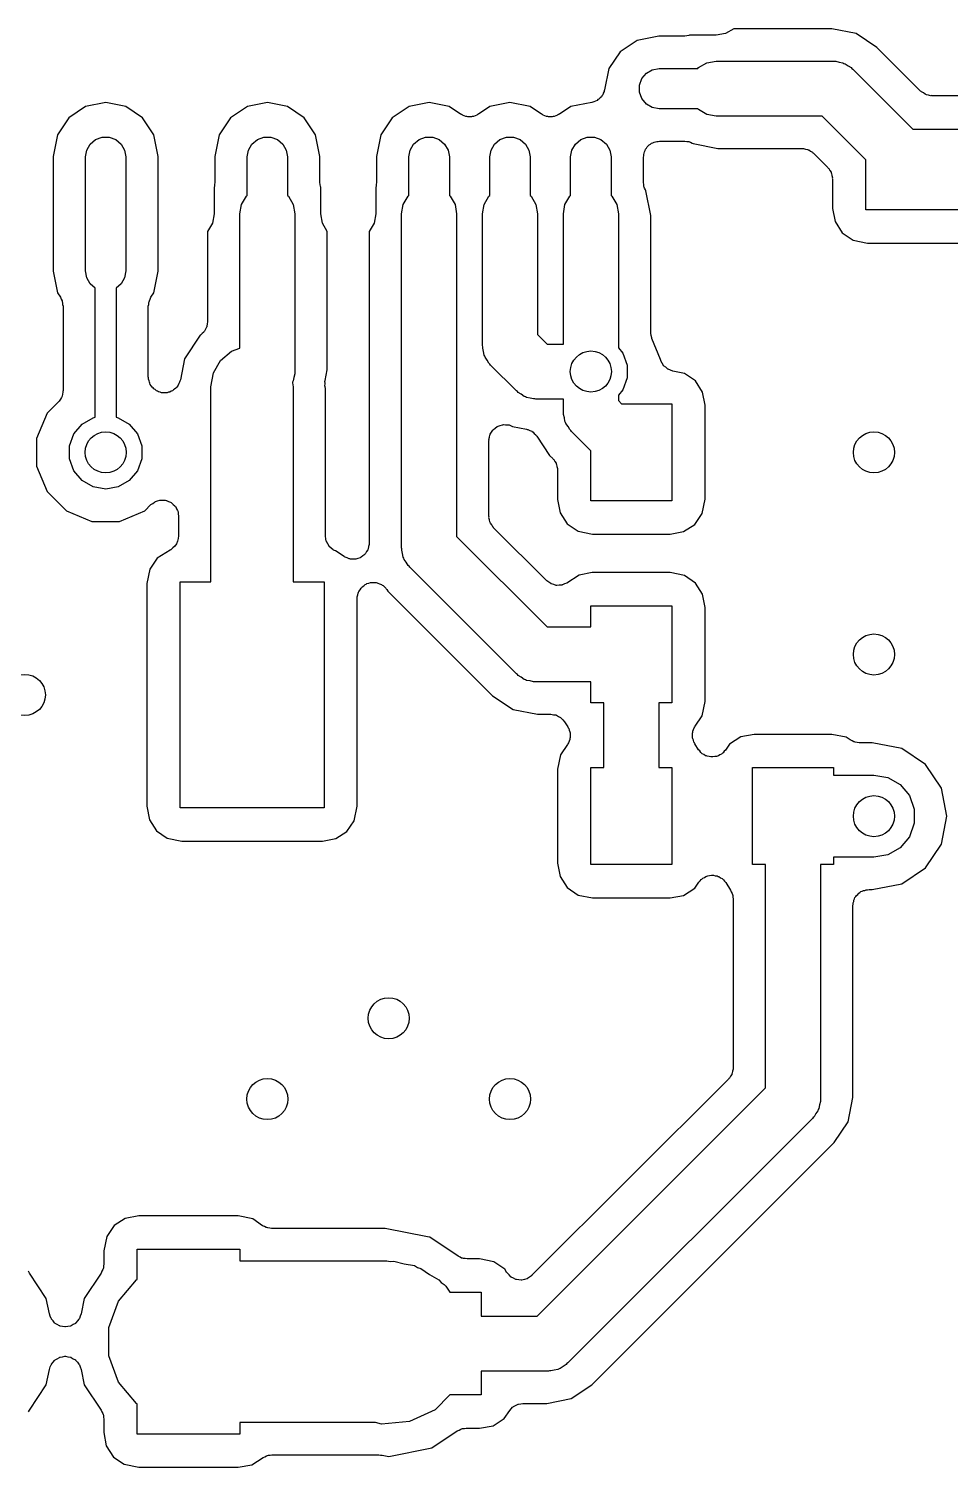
# Model space of a CAD drawing. Extents: x 85 to 210, y -138 to -65.
# Drawn here: x 153.02 to 158.72, y -110.03 to -101.13 of the extents above; entities that cross this region are included whole.
import ezdxf

# ---------------------------------------------------------------- set-up
doc = ezdxf.new("R2010")
doc.units = 0
doc.header["$MEASUREMENT"] = 0
doc.layers.add('BLACK', color=7, linetype='CONTINUOUS')

msp = doc.modelspace()

# ---------------------------------------------------------------- linework, layer by layer
at = {"layer": 'Black'}
for p, q in [((157.384, -101.13), (157.333, -101.16)), ((157.99, -101.13), (157.384, -101.13)), ((157.384, -101.13), (157.384, -101.13)), ((158.141, -101.16), (157.99, -101.13)), ((156.786, -101.202), (156.681, -101.272)), ((156.92, -101.175), (156.786, -101.202)), ((157.081, -101.175), (156.92, -101.175)), ((157.093, -101.173), (157.081, -101.175)), ((157.105, -101.172), (157.093, -101.173)), ((157.11, -101.17), (157.105, -101.172)), ((157.275, -101.17), (157.11, -101.17)), ((157.333, -101.16), (157.275, -101.17)), ((158.269, -101.245), (158.141, -101.16)), ((158.538, -101.515), (158.269, -101.245)), ((156.681, -101.272), (156.611, -101.376)), ((157.217, -101.34), (157.275, -101.33)), ((157.275, -101.33), (158, -101.33)), ((158, -101.33), (158.007, -101.331)), ((158.007, -101.331), (158.015, -101.331)), ((158.015, -101.331), (158.036, -101.336)), ((158.036, -101.336), (158.058, -101.34)), ((156.611, -101.376), (156.585, -101.507)), ((156.815, -101.438), (156.843, -101.404)), ((156.843, -101.404), (156.88, -101.383)), ((156.88, -101.383), (156.923, -101.375)), ((156.923, -101.375), (157.161, -101.375)), ((157.161, -101.375), (157.166, -101.37)), ((157.166, -101.37), (157.217, -101.34)), ((158.058, -101.34), (158.065, -101.344)), ((158.065, -101.344), (158.072, -101.346)), ((158.072, -101.346), (158.09, -101.359)), ((158.09, -101.359), (158.109, -101.37)), ((158.109, -101.37), (158.114, -101.376)), ((158.114, -101.376), (158.12, -101.38)), ((158.12, -101.38), (158.49, -101.75)), ((156.583, -101.513), (156.582, -101.519)), ((156.585, -101.507), (156.583, -101.513)), ((156.8, -101.478), (156.815, -101.438)), ((156.8, -101.522), (156.8, -101.478)), ((153.5, -101.587), (153.376, -101.611)), ((153.624, -101.611), (153.5, -101.587)), ((154.5, -101.587), (154.376, -101.611)), ((154.624, -101.611), (154.5, -101.587)), ((155.5, -101.587), (155.376, -101.611)), ((155.624, -101.611), (155.5, -101.587)), ((156, -101.587), (155.876, -101.611)), ((156.124, -101.611), (156, -101.587)), ((156.507, -101.585), (156.376, -101.611)), ((156.513, -101.583), (156.507, -101.585)), ((156.519, -101.582), (156.513, -101.583)), ((156.529, -101.577), (156.519, -101.582)), ((156.539, -101.573), (156.529, -101.577)), ((156.544, -101.568), (156.539, -101.573)), ((156.55, -101.565), (156.544, -101.568)), ((156.557, -101.557), (156.55, -101.565)), ((156.565, -101.55), (156.557, -101.557)), ((156.568, -101.544), (156.565, -101.55)), ((156.573, -101.539), (156.568, -101.544)), ((156.577, -101.529), (156.573, -101.539)), ((156.582, -101.519), (156.577, -101.529)), ((156.815, -101.562), (156.8, -101.522)), ((156.843, -101.596), (156.815, -101.562)), ((156.88, -101.617), (156.843, -101.596)), ((158.542, -101.517), (158.538, -101.515)), ((158.545, -101.521), (158.542, -101.517)), ((158.556, -101.527), (158.545, -101.521)), ((158.567, -101.535), (158.556, -101.527)), ((158.571, -101.536), (158.567, -101.535)), ((158.575, -101.538), (158.571, -101.536)), ((158.587, -101.54), (158.575, -101.538)), ((158.6, -101.544), (158.587, -101.54)), ((158.604, -101.543), (158.6, -101.544)), ((158.609, -101.544), (158.604, -101.543)), ((158.79, -101.544), (158.609, -101.544)), ((153.272, -101.681), (153.202, -101.786)), ((153.376, -101.611), (153.272, -101.681)), ((153.728, -101.681), (153.624, -101.611)), ((153.798, -101.786), (153.728, -101.681)), ((154.272, -101.681), (154.202, -101.786)), ((154.376, -101.611), (154.272, -101.681)), ((154.728, -101.681), (154.624, -101.611)), ((154.798, -101.786), (154.728, -101.681)), ((155.272, -101.681), (155.202, -101.786)), ((155.376, -101.611), (155.272, -101.681)), ((155.694, -101.659), (155.624, -101.611)), ((155.7, -101.661), (155.694, -101.659)), ((155.706, -101.665), (155.7, -101.661)), ((155.716, -101.668), (155.706, -101.665)), ((155.726, -101.673), (155.716, -101.668)), ((155.733, -101.673), (155.726, -101.673)), ((155.739, -101.675), (155.733, -101.673)), ((155.75, -101.674), (155.739, -101.675)), ((155.761, -101.675), (155.75, -101.674)), ((155.767, -101.673), (155.761, -101.675)), ((155.774, -101.673), (155.767, -101.673)), ((155.784, -101.668), (155.774, -101.673)), ((155.794, -101.665), (155.784, -101.668)), ((155.8, -101.661), (155.794, -101.665)), ((155.806, -101.659), (155.8, -101.661)), ((155.876, -101.611), (155.806, -101.659)), ((156.194, -101.659), (156.124, -101.611)), ((156.2, -101.661), (156.194, -101.659)), ((156.206, -101.665), (156.2, -101.661)), ((156.216, -101.668), (156.206, -101.665)), ((156.226, -101.673), (156.216, -101.668)), ((156.233, -101.673), (156.226, -101.673)), ((156.239, -101.675), (156.233, -101.673)), ((156.25, -101.674), (156.239, -101.675)), ((156.261, -101.675), (156.25, -101.674)), ((156.267, -101.673), (156.261, -101.675)), ((156.274, -101.673), (156.267, -101.673)), ((156.284, -101.668), (156.274, -101.673)), ((156.294, -101.665), (156.284, -101.668)), ((156.3, -101.661), (156.294, -101.665)), ((156.306, -101.659), (156.3, -101.661)), ((156.376, -101.611), (156.306, -101.659)), ((156.923, -101.625), (156.88, -101.617)), ((157.161, -101.625), (156.923, -101.625)), ((157.166, -101.63), (157.161, -101.625)), ((157.217, -101.66), (157.166, -101.63)), ((157.275, -101.67), (157.217, -101.66)), ((157.93, -101.67), (157.275, -101.67)), ((158.2, -101.94), (157.93, -101.67)), ((158.49, -101.75), (158.8, -101.75)), ((153.202, -101.786), (153.175, -101.92)), ((153.383, -101.88), (153.404, -101.843)), ((153.404, -101.843), (153.438, -101.815)), ((153.438, -101.815), (153.478, -101.8)), ((153.478, -101.8), (153.522, -101.8)), ((153.522, -101.8), (153.562, -101.815)), ((153.562, -101.815), (153.596, -101.843)), ((153.596, -101.843), (153.617, -101.88)), ((153.825, -101.92), (153.798, -101.786)), ((154.202, -101.786), (154.175, -101.92)), ((154.383, -101.88), (154.404, -101.843)), ((154.404, -101.843), (154.438, -101.815)), ((154.438, -101.815), (154.478, -101.8)), ((154.478, -101.8), (154.522, -101.8)), ((154.522, -101.8), (154.562, -101.815)), ((154.562, -101.815), (154.596, -101.843)), ((154.596, -101.843), (154.617, -101.88)), ((154.825, -101.92), (154.798, -101.786)), ((155.202, -101.786), (155.175, -101.92)), ((155.383, -101.88), (155.404, -101.843)), ((155.404, -101.843), (155.438, -101.815)), ((155.438, -101.815), (155.478, -101.8)), ((155.478, -101.8), (155.522, -101.8)), ((155.522, -101.8), (155.562, -101.815)), ((155.562, -101.815), (155.596, -101.843)), ((155.596, -101.843), (155.617, -101.88)), ((155.883, -101.88), (155.904, -101.843)), ((155.904, -101.843), (155.938, -101.815)), ((155.938, -101.815), (155.978, -101.8)), ((155.978, -101.8), (156.022, -101.8)), ((156.022, -101.8), (156.062, -101.815)), ((156.062, -101.815), (156.096, -101.843)), ((156.096, -101.843), (156.117, -101.88)), ((156.383, -101.88), (156.404, -101.843)), ((156.404, -101.843), (156.438, -101.815)), ((156.438, -101.815), (156.478, -101.8)), ((156.478, -101.8), (156.522, -101.8)), ((156.522, -101.8), (156.562, -101.815)), ((156.562, -101.815), (156.596, -101.843)), ((156.596, -101.843), (156.617, -101.88)), ((156.838, -101.875), (156.844, -101.868)), ((156.844, -101.868), (156.848, -101.861)), ((156.848, -101.861), (156.855, -101.855)), ((156.855, -101.855), (156.861, -101.848)), ((156.861, -101.848), (156.868, -101.844)), ((156.868, -101.844), (156.875, -101.838)), ((156.875, -101.838), (156.883, -101.835)), ((156.883, -101.835), (156.891, -101.831)), ((156.891, -101.831), (156.899, -101.83)), ((156.899, -101.83), (156.908, -101.827)), ((156.908, -101.827), (156.916, -101.827)), ((156.916, -101.827), (156.925, -101.825)), ((156.925, -101.825), (157.081, -101.825)), ((157.081, -101.825), (157.093, -101.827)), ((157.093, -101.827), (157.105, -101.828)), ((157.105, -101.828), (157.11, -101.83)), ((157.11, -101.83), (157.116, -101.831)), ((157.116, -101.831), (157.126, -101.837)), ((157.126, -101.837), (157.132, -101.84)), ((157.132, -101.84), (157.285, -101.87)), ((157.285, -101.87), (157.805, -101.87)), ((157.805, -101.87), (157.81, -101.871)), ((157.81, -101.871), (157.814, -101.87)), ((157.814, -101.87), (157.827, -101.874)), ((153.175, -101.92), (153.175, -102.63)), ((153.375, -101.923), (153.383, -101.88)), ((153.375, -102.627), (153.375, -101.923)), ((153.617, -101.88), (153.625, -101.923)), ((153.625, -101.923), (153.625, -102.627)), ((153.825, -102.63), (153.825, -101.92)), ((154.175, -101.92), (154.175, -102.081)), ((154.375, -101.923), (154.383, -101.88)), ((154.375, -102.161), (154.375, -101.923)), ((154.617, -101.88), (154.625, -101.923)), ((154.625, -101.923), (154.625, -102.161)), ((154.825, -102.081), (154.825, -101.92)), ((155.175, -101.92), (155.175, -102.081)), ((155.375, -101.923), (155.383, -101.88)), ((155.375, -102.161), (155.375, -101.923)), ((155.617, -101.88), (155.625, -101.923)), ((155.625, -101.923), (155.625, -102.161)), ((155.875, -101.923), (155.883, -101.88)), ((155.875, -102.161), (155.875, -101.923)), ((156.117, -101.88), (156.125, -101.923)), ((156.125, -101.923), (156.125, -102.161)), ((156.375, -101.923), (156.383, -101.88)), ((156.375, -102.161), (156.375, -101.923)), ((156.617, -101.88), (156.625, -101.923)), ((156.625, -101.923), (156.625, -102.161)), ((156.825, -101.925), (156.827, -101.916)), ((156.825, -102.081), (156.825, -101.925)), ((156.827, -101.908), (156.83, -101.899)), ((156.827, -101.916), (156.827, -101.908)), ((156.83, -101.899), (156.831, -101.891)), ((156.831, -101.891), (156.835, -101.883)), ((156.835, -101.883), (156.838, -101.875)), ((157.827, -101.874), (157.84, -101.876)), ((157.84, -101.876), (157.843, -101.878)), ((157.843, -101.878), (157.848, -101.879)), ((157.848, -101.879), (157.858, -101.887)), ((157.858, -101.887), (157.87, -101.893)), ((157.87, -101.893), (157.872, -101.897)), ((157.872, -101.897), (157.876, -101.899)), ((157.876, -101.899), (157.965, -101.988)), ((158.2, -102.25), (158.2, -101.94)), ((157.965, -101.988), (157.967, -101.992)), ((157.967, -101.992), (157.971, -101.995)), ((157.971, -101.995), (157.977, -102.006)), ((157.977, -102.006), (157.985, -102.017)), ((157.985, -102.017), (157.986, -102.021)), ((157.986, -102.021), (157.988, -102.025)), ((157.988, -102.025), (157.99, -102.037)), ((157.99, -102.037), (157.994, -102.05)), ((154.172, -102.105), (154.17, -102.11)), ((154.17, -102.11), (154.17, -102.275)), ((154.173, -102.093), (154.172, -102.105)), ((154.175, -102.081), (154.173, -102.093)), ((154.827, -102.093), (154.825, -102.081)), ((154.828, -102.105), (154.827, -102.093)), ((154.83, -102.11), (154.828, -102.105)), ((154.83, -102.275), (154.83, -102.11)), ((155.172, -102.105), (155.17, -102.11)), ((155.17, -102.11), (155.17, -102.275)), ((155.173, -102.093), (155.172, -102.105)), ((155.175, -102.081), (155.173, -102.093)), ((156.827, -102.093), (156.825, -102.081)), ((156.828, -102.105), (156.827, -102.093)), ((156.83, -102.11), (156.828, -102.105)), ((156.831, -102.116), (156.83, -102.11)), ((156.837, -102.126), (156.831, -102.116)), ((156.84, -102.132), (156.837, -102.126)), ((156.87, -102.285), (156.84, -102.132)), ((157.994, -102.05), (157.993, -102.054)), ((157.993, -102.054), (157.994, -102.059)), ((157.994, -102.059), (157.994, -102.241)), ((154.33, -102.275), (154.34, -102.217)), ((154.34, -102.217), (154.37, -102.166)), ((154.37, -102.166), (154.375, -102.161)), ((154.625, -102.161), (154.63, -102.166)), ((154.63, -102.166), (154.66, -102.217)), ((154.66, -102.217), (154.67, -102.275)), ((155.33, -102.275), (155.34, -102.217)), ((155.34, -102.217), (155.37, -102.166)), ((155.37, -102.166), (155.375, -102.161)), ((155.625, -102.161), (155.63, -102.166)), ((155.63, -102.166), (155.66, -102.217)), ((155.66, -102.217), (155.67, -102.275)), ((155.83, -102.275), (155.84, -102.217)), ((155.84, -102.217), (155.87, -102.166)), ((155.87, -102.166), (155.875, -102.161)), ((156.125, -102.161), (156.13, -102.166)), ((156.13, -102.166), (156.16, -102.217)), ((156.16, -102.217), (156.17, -102.275)), ((156.33, -102.275), (156.34, -102.217)), ((156.34, -102.217), (156.37, -102.166)), ((156.37, -102.166), (156.375, -102.161)), ((156.625, -102.161), (156.63, -102.166)), ((156.63, -102.166), (156.66, -102.217)), ((156.66, -102.217), (156.67, -102.275)), ((154.17, -102.275), (154.16, -102.333)), ((154.33, -103.106), (154.33, -102.275)), ((154.67, -102.275), (154.67, -103.25)), ((154.84, -102.333), (154.83, -102.275)), ((155.17, -102.275), (155.16, -102.333)), ((155.33, -104.34), (155.33, -102.275)), ((155.67, -102.275), (155.67, -104.27)), ((155.83, -103.09), (155.83, -102.275)), ((156.17, -102.275), (156.17, -103.02)), ((156.33, -103.08), (156.33, -102.275)), ((156.67, -102.275), (156.67, -103.103)), ((156.87, -103.007), (156.87, -102.285)), ((157.994, -102.241), (158.01, -102.323)), ((158.8, -102.25), (158.2, -102.25)), ((154.16, -102.333), (154.13, -102.384)), ((154.13, -102.384), (154.13, -102.384)), ((154.13, -102.384), (154.13, -102.942)), ((154.87, -102.384), (154.84, -102.333)), ((154.87, -103.24), (154.87, -102.384)), ((154.87, -102.384), (154.87, -102.384)), ((155.16, -102.333), (155.13, -102.384)), ((155.13, -102.384), (155.13, -102.384)), ((155.13, -102.384), (155.13, -104.312)), ((158.01, -102.323), (158.054, -102.392)), ((158.054, -102.392), (158.121, -102.438)), ((158.121, -102.438), (158.21, -102.456)), ((158.21, -102.456), (158.791, -102.456)), ((153.175, -102.63), (153.202, -102.764)), ((153.383, -102.67), (153.375, -102.627)), ((153.404, -102.707), (153.383, -102.67)), ((153.617, -102.67), (153.596, -102.707)), ((153.625, -102.627), (153.617, -102.67)), ((153.798, -102.764), (153.825, -102.63)), ((153.436, -102.734), (153.404, -102.707)), ((153.436, -103.533), (153.436, -102.734)), ((153.596, -102.707), (153.564, -102.734)), ((153.564, -102.734), (153.564, -103.533)), ((153.202, -102.764), (153.22, -102.791)), ((153.22, -102.791), (153.224, -102.802)), ((153.224, -102.802), (153.23, -102.812)), ((153.23, -102.812), (153.231, -102.818)), ((153.231, -102.818), (153.234, -102.823)), ((153.234, -102.823), (153.234, -102.835)), ((153.234, -102.835), (153.237, -102.846)), ((153.237, -102.846), (153.237, -103.368)), ((153.763, -102.846), (153.766, -102.835)), ((153.763, -103.282), (153.763, -102.846)), ((153.766, -102.823), (153.769, -102.818)), ((153.766, -102.835), (153.766, -102.823)), ((153.769, -102.818), (153.77, -102.812)), ((153.77, -102.812), (153.776, -102.802)), ((153.776, -102.802), (153.78, -102.791)), ((153.78, -102.791), (153.798, -102.764)), ((154.085, -103.025), (153.987, -103.172)), ((154.086, -103.025), (154.085, -103.025)), ((154.096, -103.015), (154.086, -103.025)), ((154.107, -103.006), (154.096, -103.015)), ((154.108, -103.003), (154.107, -103.006)), ((154.111, -103.001), (154.108, -103.003)), ((154.117, -102.989), (154.111, -103.001)), ((154.124, -102.976), (154.117, -102.989)), ((154.125, -102.973), (154.124, -102.976)), ((154.126, -102.97), (154.125, -102.973)), ((154.128, -102.956), (154.126, -102.97)), ((154.13, -102.942), (154.128, -102.956)), ((156.17, -103.02), (156.23, -103.08)), ((156.87, -103.01), (156.87, -103.007)), ((156.87, -103.012), (156.87, -103.01)), ((156.873, -103.027), (156.87, -103.012)), ((156.876, -103.042), (156.873, -103.027)), ((154.278, -103.125), (154.33, -103.106)), ((155.831, -103.097), (155.83, -103.09)), ((155.831, -103.105), (155.831, -103.097)), ((155.836, -103.126), (155.831, -103.105)), ((156.23, -103.08), (156.33, -103.08)), ((156.67, -103.103), (156.697, -103.136)), ((156.877, -103.044), (156.876, -103.042)), ((156.878, -103.046), (156.877, -103.044)), ((156.931, -103.176), (156.878, -103.046)), ((153.987, -103.172), (153.962, -103.302)), ((154.166, -103.258), (154.21, -103.182)), ((154.21, -103.182), (154.278, -103.125)), ((155.84, -103.148), (155.836, -103.126)), ((155.844, -103.155), (155.84, -103.148)), ((155.846, -103.162), (155.844, -103.155)), ((155.859, -103.18), (155.846, -103.162)), ((155.87, -103.199), (155.859, -103.18)), ((155.876, -103.204), (155.87, -103.199)), ((155.88, -103.21), (155.876, -103.204)), ((156.697, -103.136), (156.724, -103.21)), ((156.932, -103.181), (156.931, -103.176)), ((156.933, -103.183), (156.932, -103.181)), ((156.933, -103.184), (156.933, -103.183)), ((156.941, -103.198), (156.933, -103.184)), ((156.949, -103.212), (156.941, -103.198)), ((153.765, -103.29), (153.763, -103.282)), ((153.765, -103.297), (153.765, -103.29)), ((154.151, -103.345), (154.166, -103.258)), ((154.664, -103.286), (154.66, -103.308)), ((154.669, -103.265), (154.664, -103.286)), ((154.67, -103.25), (154.669, -103.257)), ((154.669, -103.257), (154.669, -103.265)), ((154.857, -103.306), (154.87, -103.24)), ((156.04, -103.37), (155.88, -103.21)), ((156.724, -103.29), (156.697, -103.364)), ((156.724, -103.21), (156.724, -103.29)), ((156.95, -103.213), (156.949, -103.212)), ((156.95, -103.214), (156.95, -103.213)), ((156.963, -103.224), (156.95, -103.214)), ((156.975, -103.235), (156.963, -103.224)), ((156.976, -103.235), (156.975, -103.235)), ((156.977, -103.236), (156.976, -103.235)), ((156.992, -103.242), (156.977, -103.236)), ((157.007, -103.248), (156.992, -103.242)), ((157.079, -103.262), (157.007, -103.248)), ((157.146, -103.308), (157.079, -103.262)), ((153.236, -103.377), (153.233, -103.39)), ((153.237, -103.368), (153.236, -103.373)), ((153.236, -103.373), (153.236, -103.377)), ((153.768, -103.307), (153.765, -103.297)), ((153.77, -103.316), (153.768, -103.307)), ((153.773, -103.323), (153.77, -103.316)), ((153.776, -103.33), (153.773, -103.323)), ((153.782, -103.338), (153.776, -103.33)), ((153.787, -103.346), (153.782, -103.338)), ((153.793, -103.351), (153.787, -103.346)), ((153.798, -103.357), (153.793, -103.351)), ((153.806, -103.362), (153.798, -103.357)), ((153.814, -103.369), (153.806, -103.362)), ((153.821, -103.371), (153.814, -103.369)), ((153.827, -103.375), (153.821, -103.371)), ((153.837, -103.377), (153.827, -103.375)), ((153.846, -103.381), (153.837, -103.377)), ((153.854, -103.381), (153.846, -103.381)), ((153.861, -103.382), (153.854, -103.381)), ((153.871, -103.381), (153.861, -103.382)), ((153.881, -103.381), (153.871, -103.381)), ((153.888, -103.378), (153.881, -103.381)), ((153.896, -103.377), (153.888, -103.378)), ((153.904, -103.372), (153.896, -103.377)), ((153.913, -103.369), (153.904, -103.372)), ((153.919, -103.364), (153.913, -103.369)), ((153.926, -103.36), (153.919, -103.364)), ((153.933, -103.353), (153.926, -103.36)), ((153.94, -103.346), (153.933, -103.353)), ((153.944, -103.34), (153.94, -103.346)), ((153.949, -103.334), (153.944, -103.34)), ((153.953, -103.325), (153.949, -103.334)), ((153.957, -103.316), (153.953, -103.325)), ((153.959, -103.309), (153.957, -103.316)), ((153.962, -103.302), (153.959, -103.309)), ((154.151, -104.551), (154.151, -103.345)), ((154.656, -103.315), (154.655, -103.32)), ((154.655, -103.32), (154.659, -103.345)), ((154.66, -103.308), (154.656, -103.315)), ((154.659, -103.345), (154.659, -104.551)), ((154.856, -103.31), (154.857, -103.308)), ((154.857, -103.325), (154.856, -103.31)), ((154.856, -103.34), (154.857, -103.325)), ((154.857, -103.342), (154.856, -103.34)), ((154.857, -103.308), (154.857, -103.306)), ((154.857, -103.345), (154.857, -103.342)), ((154.859, -103.355), (154.857, -103.345)), ((154.859, -104.268), (154.859, -103.355)), ((156.046, -103.374), (156.04, -103.37)), ((156.051, -103.38), (156.046, -103.374)), ((156.07, -103.391), (156.051, -103.38)), ((156.697, -103.364), (156.67, -103.397)), ((157.19, -103.377), (157.146, -103.308)), ((157.206, -103.459), (157.19, -103.377)), ((153.207, -103.439), (153.138, -103.508)), ((153.21, -103.435), (153.207, -103.439)), ((153.213, -103.433), (153.21, -103.435)), ((153.22, -103.421), (153.213, -103.433)), ((153.227, -103.411), (153.22, -103.421)), ((153.228, -103.406), (153.227, -103.411)), ((153.23, -103.402), (153.228, -103.406)), ((153.233, -103.39), (153.23, -103.402)), ((156.088, -103.404), (156.07, -103.391)), ((156.095, -103.406), (156.088, -103.404)), ((156.102, -103.41), (156.095, -103.406)), ((156.124, -103.414), (156.102, -103.41)), ((156.145, -103.419), (156.124, -103.414)), ((156.153, -103.419), (156.145, -103.419)), ((156.16, -103.42), (156.153, -103.419)), ((156.33, -103.42), (156.16, -103.42)), ((156.33, -103.5), (156.33, -103.42)), ((156.67, -103.397), (156.67, -103.43)), ((156.67, -103.43), (156.69, -103.45)), ((156.69, -103.45), (157, -103.45)), ((157, -103.45), (157, -104.05)), ((157.206, -104.04), (157.206, -103.459)), ((153.138, -103.508), (153.073, -103.665)), ((153.354, -103.575), (153.422, -103.536)), ((153.422, -103.536), (153.436, -103.533)), ((153.564, -103.533), (153.578, -103.536)), ((153.578, -103.536), (153.646, -103.575)), ((156.331, -103.507), (156.33, -103.5)), ((156.331, -103.515), (156.331, -103.507)), ((156.336, -103.536), (156.331, -103.515)), ((156.34, -103.558), (156.336, -103.536)), ((156.344, -103.565), (156.34, -103.558)), ((153.276, -103.71), (153.303, -103.636)), ((153.303, -103.636), (153.354, -103.575)), ((153.646, -103.575), (153.697, -103.636)), ((153.697, -103.636), (153.724, -103.71)), ((155.874, -103.657), (155.876, -103.643)), ((155.876, -103.643), (155.878, -103.64)), ((155.878, -103.637), (155.886, -103.625)), ((155.878, -103.64), (155.878, -103.637)), ((155.886, -103.625), (155.893, -103.613)), ((155.893, -103.613), (155.896, -103.611)), ((155.896, -103.611), (155.898, -103.608)), ((155.898, -103.608), (155.909, -103.6)), ((155.909, -103.6), (155.92, -103.591)), ((155.92, -103.591), (155.923, -103.59)), ((155.923, -103.59), (155.926, -103.588)), ((155.926, -103.588), (155.939, -103.584)), ((155.939, -103.584), (155.953, -103.579)), ((155.953, -103.579), (155.956, -103.579)), ((155.956, -103.579), (155.959, -103.578)), ((155.959, -103.578), (155.973, -103.579)), ((155.973, -103.579), (155.987, -103.579)), ((155.987, -103.579), (155.99, -103.58)), ((155.99, -103.58), (155.994, -103.58)), ((155.994, -103.58), (156.007, -103.586)), ((156.007, -103.586), (156.016, -103.589)), ((156.016, -103.589), (156.102, -103.606)), ((156.102, -103.606), (156.106, -103.608)), ((156.106, -103.608), (156.11, -103.609)), ((156.11, -103.609), (156.122, -103.614)), ((156.122, -103.614), (156.134, -103.619)), ((156.134, -103.619), (156.137, -103.622)), ((156.137, -103.622), (156.141, -103.624)), ((156.141, -103.624), (156.15, -103.633)), ((156.15, -103.633), (156.16, -103.642)), ((156.16, -103.642), (156.162, -103.646)), ((156.162, -103.646), (156.165, -103.649)), ((156.165, -103.649), (156.245, -103.769)), ((156.346, -103.572), (156.344, -103.565)), ((156.359, -103.59), (156.346, -103.572)), ((156.37, -103.609), (156.359, -103.59)), ((156.376, -103.614), (156.37, -103.609)), ((156.38, -103.62), (156.376, -103.614)), ((156.5, -103.74), (156.38, -103.62)), ((153.073, -103.665), (153.073, -103.835)), ((153.276, -103.79), (153.276, -103.71)), ((153.724, -103.71), (153.724, -103.79)), ((155.87, -103.671), (155.874, -103.657)), ((155.871, -103.674), (155.87, -103.671)), ((155.87, -103.677), (155.871, -103.674)), ((155.87, -104.145), (155.87, -103.677)), ((153.303, -103.864), (153.276, -103.79)), ((153.724, -103.79), (153.697, -103.864)), ((156.245, -103.769), (156.265, -103.788)), ((156.265, -103.788), (156.267, -103.792)), ((156.267, -103.792), (156.271, -103.795)), ((156.271, -103.795), (156.277, -103.806)), ((156.277, -103.806), (156.285, -103.817)), ((156.285, -103.817), (156.286, -103.821)), ((156.286, -103.821), (156.288, -103.825)), ((156.288, -103.825), (156.29, -103.837)), ((156.5, -104.05), (156.5, -103.74)), ((153.073, -103.835), (153.138, -103.992)), ((153.354, -103.925), (153.303, -103.864)), ((153.697, -103.864), (153.646, -103.925)), ((156.29, -103.837), (156.294, -103.85)), ((156.294, -103.85), (156.293, -103.854)), ((156.293, -103.854), (156.294, -103.859)), ((156.294, -103.859), (156.294, -104.041)), ((153.138, -103.992), (153.258, -104.112)), ((153.422, -103.964), (153.354, -103.925)), ((153.5, -103.978), (153.422, -103.964)), ((153.578, -103.964), (153.5, -103.978)), ((153.646, -103.925), (153.578, -103.964)), ((153.742, -104.112), (153.78, -104.073)), ((153.78, -104.073), (153.791, -104.066)), ((153.791, -104.066), (153.801, -104.058)), ((153.801, -104.058), (153.805, -104.056)), ((153.805, -104.056), (153.809, -104.054)), ((153.809, -104.054), (153.821, -104.05)), ((153.821, -104.05), (153.834, -104.046)), ((153.834, -104.046), (153.838, -104.046)), ((153.838, -104.046), (153.842, -104.045)), ((153.842, -104.045), (153.855, -104.046)), ((153.855, -104.046), (153.868, -104.046)), ((153.868, -104.046), (153.873, -104.047)), ((153.873, -104.047), (153.877, -104.048)), ((153.877, -104.048), (153.889, -104.053)), ((153.889, -104.053), (153.901, -104.058)), ((153.901, -104.058), (153.904, -104.061)), ((153.904, -104.061), (153.908, -104.062)), ((153.908, -104.062), (153.918, -104.072)), ((153.918, -104.072), (153.928, -104.08)), ((153.928, -104.08), (153.93, -104.084)), ((153.93, -104.084), (153.933, -104.087)), ((153.933, -104.087), (153.938, -104.099)), ((156.294, -104.041), (156.31, -104.123)), ((157, -104.05), (156.5, -104.05)), ((157.188, -104.129), (157.206, -104.04)), ((153.258, -104.112), (153.415, -104.177)), ((153.415, -104.177), (153.585, -104.177)), ((153.585, -104.177), (153.742, -104.112)), ((153.938, -104.099), (153.945, -104.11)), ((153.945, -104.11), (153.946, -104.114)), ((153.946, -104.114), (153.948, -104.118)), ((153.948, -104.118), (153.949, -104.131)), ((153.949, -104.131), (153.951, -104.144)), ((153.951, -104.144), (153.951, -104.266)), ((155.871, -104.15), (155.87, -104.145)), ((155.87, -104.154), (155.871, -104.15)), ((155.874, -104.167), (155.87, -104.154)), ((155.876, -104.18), (155.874, -104.167)), ((155.878, -104.183), (155.876, -104.18)), ((155.879, -104.188), (155.878, -104.183)), ((156.31, -104.123), (156.354, -104.192)), ((157.142, -104.196), (157.188, -104.129)), ((153.951, -104.266), (153.948, -104.283)), ((154.862, -104.284), (154.859, -104.268)), ((155.67, -104.27), (156.23, -104.83)), ((155.887, -104.198), (155.879, -104.188)), ((155.893, -104.21), (155.887, -104.198)), ((155.897, -104.212), (155.893, -104.21)), ((155.899, -104.216), (155.897, -104.212)), ((156.227, -104.544), (155.899, -104.216)), ((156.354, -104.192), (156.421, -104.238)), ((156.421, -104.238), (156.51, -104.256)), ((156.51, -104.256), (156.991, -104.256)), ((156.991, -104.256), (157.073, -104.24)), ((157.073, -104.24), (157.142, -104.196)), ((153.899, -104.354), (153.818, -104.405)), ((153.901, -104.353), (153.899, -104.354)), ((153.902, -104.352), (153.901, -104.352)), ((153.901, -104.352), (153.901, -104.353)), ((153.915, -104.341), (153.902, -104.352)), ((153.928, -104.331), (153.915, -104.341)), ((153.937, -104.315), (153.928, -104.33)), ((153.928, -104.33), (153.928, -104.33)), ((153.928, -104.33), (153.928, -104.331)), ((153.945, -104.3), (153.937, -104.315)), ((153.948, -104.283), (153.945, -104.299)), ((153.945, -104.299), (153.945, -104.3)), ((153.945, -104.3), (153.945, -104.3)), ((154.864, -104.3), (154.862, -104.284)), ((154.865, -104.301), (154.864, -104.3)), ((154.865, -104.302), (154.865, -104.301)), ((154.873, -104.316), (154.865, -104.302)), ((154.881, -104.33), (154.873, -104.316)), ((154.882, -104.331), (154.881, -104.33)), ((154.882, -104.332), (154.882, -104.331)), ((154.895, -104.342), (154.882, -104.332)), ((154.907, -104.353), (154.895, -104.342)), ((154.908, -104.354), (154.907, -104.353)), ((154.909, -104.354), (154.908, -104.354)), ((154.922, -104.359), (154.909, -104.354)), ((154.974, -104.394), (154.922, -104.359)), ((155.121, -104.353), (155.113, -104.364)), ((155.122, -104.349), (155.121, -104.353)), ((155.124, -104.346), (155.122, -104.349)), ((155.126, -104.333), (155.124, -104.346)), ((155.13, -104.319), (155.126, -104.333)), ((155.13, -104.312), (155.129, -104.316)), ((155.129, -104.316), (155.13, -104.319)), ((155.331, -104.347), (155.33, -104.34)), ((155.331, -104.355), (155.331, -104.347)), ((155.336, -104.376), (155.331, -104.355)), ((153.818, -104.405), (153.773, -104.472)), ((154.977, -104.396), (154.974, -104.394)), ((154.98, -104.398), (154.977, -104.396)), ((154.993, -104.403), (154.98, -104.398)), ((155.005, -104.409), (154.993, -104.403)), ((155.009, -104.409), (155.005, -104.409)), ((155.013, -104.41), (155.009, -104.409)), ((155.026, -104.41), (155.013, -104.41)), ((155.04, -104.411), (155.026, -104.41)), ((155.044, -104.41), (155.04, -104.411)), ((155.047, -104.41), (155.044, -104.41)), ((155.06, -104.406), (155.047, -104.41)), ((155.073, -104.402), (155.06, -104.406)), ((155.076, -104.4), (155.073, -104.402)), ((155.08, -104.398), (155.076, -104.4)), ((155.09, -104.39), (155.08, -104.398)), ((155.102, -104.382), (155.09, -104.39)), ((155.104, -104.378), (155.102, -104.382)), ((155.107, -104.376), (155.104, -104.378)), ((155.113, -104.364), (155.107, -104.376)), ((155.34, -104.398), (155.336, -104.376)), ((155.344, -104.405), (155.34, -104.398)), ((155.346, -104.412), (155.344, -104.405)), ((155.359, -104.43), (155.346, -104.412)), ((155.37, -104.449), (155.359, -104.43)), ((155.376, -104.454), (155.37, -104.449)), ((153.773, -104.472), (153.755, -104.562)), ((155.38, -104.46), (155.376, -104.454)), ((156.04, -105.12), (155.38, -104.46)), ((156.427, -104.51), (156.352, -104.558)), ((156.509, -104.494), (156.427, -104.51)), ((156.99, -104.494), (156.509, -104.494)), ((157.079, -104.512), (156.99, -104.494)), ((157.146, -104.558), (157.079, -104.512)), ((153.755, -104.562), (153.755, -105.939)), ((153.96, -105.948), (153.96, -104.551)), ((153.96, -104.551), (154.151, -104.551)), ((154.659, -104.551), (154.85, -104.551)), ((154.85, -104.551), (154.85, -105.948)), ((155.059, -104.632), (155.061, -104.62)), ((155.061, -104.62), (155.064, -104.615)), ((155.064, -104.615), (155.066, -104.61)), ((155.066, -104.61), (155.073, -104.6)), ((155.073, -104.6), (155.079, -104.59)), ((155.079, -104.59), (155.083, -104.586)), ((155.083, -104.586), (155.086, -104.582)), ((155.086, -104.582), (155.096, -104.575)), ((155.096, -104.575), (155.105, -104.567)), ((155.105, -104.567), (155.111, -104.565)), ((155.111, -104.565), (155.115, -104.562)), ((155.115, -104.562), (155.127, -104.56)), ((155.127, -104.56), (155.138, -104.555)), ((155.138, -104.555), (155.144, -104.555)), ((155.144, -104.555), (155.149, -104.554)), ((155.149, -104.554), (155.161, -104.555)), ((155.161, -104.555), (155.173, -104.555)), ((155.173, -104.555), (155.178, -104.557)), ((155.178, -104.557), (155.183, -104.558)), ((155.183, -104.558), (155.194, -104.563)), ((155.194, -104.563), (155.205, -104.567)), ((155.205, -104.567), (155.21, -104.571)), ((155.21, -104.571), (155.215, -104.573)), ((155.215, -104.573), (155.223, -104.582)), ((155.223, -104.582), (155.232, -104.59)), ((155.232, -104.59), (155.235, -104.594)), ((155.235, -104.594), (155.239, -104.598)), ((155.239, -104.598), (155.245, -104.609)), ((155.245, -104.609), (155.891, -105.255)), ((156.24, -104.553), (156.227, -104.544)), ((156.252, -104.562), (156.24, -104.553)), ((156.254, -104.563), (156.252, -104.562)), ((156.256, -104.564), (156.254, -104.563)), ((156.271, -104.568), (156.256, -104.564)), ((156.285, -104.573), (156.271, -104.568)), ((156.287, -104.573), (156.285, -104.573)), ((156.289, -104.573), (156.287, -104.573)), ((156.305, -104.572), (156.289, -104.573)), ((156.32, -104.571), (156.305, -104.572)), ((156.322, -104.57), (156.32, -104.571)), ((156.324, -104.57), (156.322, -104.57)), ((156.338, -104.563), (156.324, -104.57)), ((156.352, -104.558), (156.338, -104.563)), ((157.19, -104.627), (157.146, -104.558)), ((157.206, -104.709), (157.19, -104.627)), ((155.055, -104.654), (155.056, -104.649)), ((155.055, -105.938), (155.055, -104.654)), ((155.056, -104.643), (155.059, -104.632)), ((155.056, -104.649), (155.056, -104.643)), ((156.5, -104.83), (156.5, -104.7)), ((156.5, -104.7), (157, -104.7)), ((157, -104.7), (157, -105.3)), ((157.206, -105.29), (157.206, -104.709)), ((156.23, -104.83), (156.5, -104.83)), ((156.046, -105.124), (156.04, -105.12)), ((156.051, -105.13), (156.046, -105.124)), ((156.07, -105.141), (156.051, -105.13)), ((156.088, -105.154), (156.07, -105.141)), ((156.095, -105.156), (156.088, -105.154)), ((156.102, -105.16), (156.095, -105.156)), ((156.124, -105.164), (156.102, -105.16)), ((156.145, -105.169), (156.124, -105.164)), ((156.153, -105.169), (156.145, -105.169)), ((156.16, -105.17), (156.153, -105.169)), ((156.5, -105.17), (156.16, -105.17)), ((156.5, -105.3), (156.5, -105.17)), ((155.891, -105.255), (156.019, -105.34)), ((156.019, -105.34), (156.17, -105.37)), ((156.58, -105.3), (156.5, -105.3)), ((156.58, -105.7), (156.58, -105.3)), ((157, -105.3), (156.92, -105.3)), ((156.92, -105.3), (156.92, -105.7)), ((157.188, -105.379), (157.206, -105.29)), ((156.17, -105.37), (156.253, -105.37)), ((156.253, -105.37), (156.268, -105.373)), ((156.268, -105.373), (156.283, -105.374)), ((156.283, -105.374), (156.285, -105.376)), ((156.285, -105.376), (156.287, -105.376)), ((156.287, -105.376), (156.3, -105.384)), ((156.3, -105.384), (156.313, -105.39)), ((156.313, -105.39), (156.315, -105.392)), ((156.315, -105.392), (156.317, -105.393)), ((156.317, -105.393), (156.327, -105.405)), ((156.327, -105.405), (156.337, -105.416)), ((156.337, -105.416), (156.357, -105.447)), ((157.145, -105.443), (157.188, -105.379)), ((156.357, -105.447), (156.359, -105.453)), ((156.359, -105.453), (156.363, -105.458)), ((156.363, -105.458), (156.366, -105.469)), ((156.366, -105.469), (156.37, -105.479)), ((156.37, -105.479), (156.371, -105.485)), ((156.372, -105.514), (156.37, -105.52)), ((156.371, -105.485), (156.372, -105.491)), ((156.372, -105.491), (156.372, -105.502)), ((156.372, -105.502), (156.372, -105.514)), ((157.128, -105.486), (157.13, -105.48)), ((157.128, -105.498), (157.128, -105.486)), ((157.128, -105.509), (157.128, -105.498)), ((157.129, -105.515), (157.128, -105.509)), ((157.13, -105.521), (157.129, -105.515)), ((157.13, -105.474), (157.135, -105.464)), ((157.13, -105.48), (157.13, -105.474)), ((157.135, -105.464), (157.138, -105.453)), ((157.138, -105.453), (157.142, -105.448)), ((157.142, -105.448), (157.145, -105.443)), ((157.427, -105.51), (157.358, -105.554)), ((157.509, -105.494), (157.427, -105.51)), ((157.99, -105.494), (157.509, -105.494)), ((158.079, -105.512), (157.99, -105.494)), ((158.103, -105.529), (158.079, -105.512)), ((156.355, -105.557), (156.312, -105.621)), ((156.358, -105.552), (156.355, -105.557)), ((156.362, -105.547), (156.358, -105.552)), ((156.365, -105.536), (156.362, -105.547)), ((156.37, -105.526), (156.365, -105.536)), ((156.37, -105.52), (156.37, -105.526)), ((157.134, -105.531), (157.13, -105.521)), ((157.137, -105.542), (157.134, -105.531)), ((157.141, -105.547), (157.137, -105.542)), ((157.143, -105.553), (157.141, -105.547)), ((157.166, -105.589), (157.143, -105.553)), ((157.174, -105.597), (157.166, -105.589)), ((157.18, -105.606), (157.174, -105.597)), ((157.185, -105.61), (157.18, -105.606)), ((157.325, -105.599), (157.318, -105.608)), ((157.333, -105.591), (157.325, -105.599)), ((157.358, -105.554), (157.333, -105.591)), ((158.115, -105.534), (158.103, -105.529)), ((158.125, -105.54), (158.115, -105.534)), ((158.13, -105.541), (158.125, -105.54)), ((158.135, -105.543), (158.13, -105.541)), ((158.147, -105.544), (158.135, -105.543)), ((158.16, -105.546), (158.147, -105.544)), ((158.24, -105.546), (158.16, -105.546)), ((158.423, -105.582), (158.24, -105.546)), ((158.57, -105.68), (158.423, -105.582)), ((156.312, -105.621), (156.294, -105.71)), ((157.189, -105.614), (157.185, -105.61)), ((157.199, -105.619), (157.189, -105.614)), ((157.209, -105.626), (157.199, -105.619)), ((157.215, -105.627), (157.209, -105.626)), ((157.22, -105.63), (157.215, -105.627)), ((157.232, -105.631), (157.22, -105.63)), ((157.242, -105.634), (157.232, -105.631)), ((157.249, -105.634), (157.242, -105.634)), ((157.255, -105.634), (157.249, -105.634)), ((157.266, -105.632), (157.255, -105.634)), ((157.277, -105.631), (157.266, -105.632)), ((157.283, -105.628), (157.277, -105.631)), ((157.289, -105.627), (157.283, -105.628)), ((157.298, -105.621), (157.289, -105.627)), ((157.308, -105.616), (157.298, -105.621)), ((157.313, -105.611), (157.308, -105.616)), ((157.318, -105.608), (157.313, -105.611)), ((158.668, -105.827), (158.57, -105.68)), ((156.294, -105.71), (156.294, -106.291)), ((156.5, -106.3), (156.5, -105.7)), ((156.5, -105.7), (156.58, -105.7)), ((156.92, -105.7), (157, -105.7)), ((157, -105.7), (157, -106.3)), ((157.5, -105.956), (157.5, -105.7)), ((157.5, -105.7), (158, -105.7)), ((158, -105.7), (158, -105.746)), ((158, -105.746), (158.25, -105.746)), ((158.25, -105.746), (158.337, -105.761)), ((158.337, -105.761), (158.413, -105.805)), ((158.413, -105.805), (158.47, -105.873)), ((158.47, -105.873), (158.5, -105.956)), ((158.702, -106), (158.668, -105.827)), ((153.755, -105.939), (153.77, -106.022)), ((154.85, -105.948), (153.96, -105.948)), ((155.037, -106.028), (155.055, -105.938)), ((157.5, -106.044), (157.5, -105.956)), ((157.5, -105.956), (157.5, -105.956)), ((158.5, -105.956), (158.5, -106.044)), ((153.77, -106.022), (153.814, -106.091)), ((154.992, -106.095), (155.037, -106.028)), ((157.5, -106.3), (157.5, -106.044)), ((157.5, -106.044), (157.5, -106.044)), ((158.5, -106.044), (158.47, -106.127)), ((158.668, -106.173), (158.702, -106)), ((153.814, -106.091), (153.881, -106.136)), ((153.881, -106.136), (153.971, -106.154)), ((154.84, -106.154), (154.923, -106.139)), ((154.923, -106.139), (154.992, -106.095)), ((158.47, -106.127), (158.413, -106.195)), ((153.971, -106.154), (154.84, -106.154)), ((158.413, -106.195), (158.337, -106.239)), ((158.57, -106.32), (158.668, -106.173)), ((156.294, -106.291), (156.31, -106.373)), ((157, -106.3), (156.5, -106.3)), ((157.58, -106.3), (157.5, -106.3)), ((157.58, -107.68), (157.58, -106.3)), ((158, -106.3), (157.92, -106.3)), ((157.92, -106.3), (157.92, -107.75)), ((158.25, -106.254), (158, -106.254)), ((158, -106.254), (158, -106.3)), ((158.337, -106.239), (158.25, -106.254)), ((156.31, -106.373), (156.354, -106.442)), ((157.167, -106.409), (157.175, -106.401)), ((157.175, -106.401), (157.182, -106.392)), ((157.182, -106.392), (157.187, -106.389)), ((157.187, -106.389), (157.192, -106.384)), ((157.192, -106.384), (157.202, -106.379)), ((157.202, -106.379), (157.211, -106.373)), ((157.211, -106.373), (157.217, -106.372)), ((157.217, -106.372), (157.223, -106.369)), ((157.223, -106.369), (157.234, -106.368)), ((157.234, -106.368), (157.245, -106.366)), ((157.245, -106.366), (157.251, -106.366)), ((157.251, -106.366), (157.258, -106.366)), ((157.258, -106.366), (157.268, -106.369)), ((157.268, -106.369), (157.28, -106.37)), ((157.28, -106.37), (157.285, -106.373)), ((157.285, -106.373), (157.291, -106.374)), ((157.291, -106.374), (157.301, -106.381)), ((157.301, -106.381), (157.311, -106.386)), ((157.311, -106.386), (157.315, -106.39)), ((157.315, -106.39), (157.32, -106.394)), ((157.32, -106.394), (157.326, -106.403)), ((157.326, -106.403), (157.334, -106.411)), ((158.423, -106.418), (158.57, -106.32)), ((156.354, -106.442), (156.421, -106.488)), ((156.421, -106.488), (156.51, -106.506)), ((156.991, -106.506), (157.073, -106.49)), ((157.073, -106.49), (157.142, -106.446)), ((157.142, -106.446), (157.167, -106.409)), ((157.334, -106.411), (157.364, -106.458)), ((157.364, -106.458), (157.368, -106.468)), ((157.368, -106.468), (157.374, -106.478)), ((157.374, -106.478), (157.375, -106.484)), ((157.375, -106.484), (157.378, -106.49)), ((157.378, -106.49), (157.378, -106.501)), ((158.133, -106.504), (158.139, -106.497)), ((158.139, -106.497), (158.143, -106.49)), ((158.143, -106.49), (158.15, -106.484)), ((158.15, -106.484), (158.156, -106.477)), ((158.156, -106.477), (158.163, -106.473)), ((158.163, -106.473), (158.17, -106.467)), ((158.17, -106.467), (158.178, -106.464)), ((158.178, -106.464), (158.186, -106.46)), ((158.186, -106.46), (158.194, -106.459)), ((158.194, -106.459), (158.203, -106.456)), ((158.203, -106.456), (158.211, -106.456)), ((158.211, -106.456), (158.22, -106.454)), ((158.22, -106.454), (158.24, -106.454)), ((158.24, -106.454), (158.423, -106.418)), ((156.51, -106.506), (156.991, -106.506)), ((157.378, -106.501), (157.38, -106.512)), ((157.38, -106.512), (157.38, -107.555)), ((158.12, -106.554), (158.122, -106.545)), ((158.12, -107.74), (158.12, -106.554)), ((158.122, -106.537), (158.125, -106.528)), ((158.122, -106.545), (158.122, -106.537)), ((158.125, -106.528), (158.126, -106.52)), ((158.126, -106.52), (158.13, -106.512)), ((158.13, -106.512), (158.133, -106.504)), ((157.38, -107.564), (157.376, -107.577)), ((157.38, -107.555), (157.379, -107.56)), ((157.379, -107.56), (157.38, -107.564)), ((157.351, -107.626), (156.136, -108.84)), ((157.353, -107.622), (157.351, -107.626)), ((157.357, -107.62), (157.353, -107.622)), ((157.363, -107.608), (157.357, -107.62)), ((157.371, -107.598), (157.363, -107.608)), ((157.372, -107.593), (157.371, -107.598)), ((157.374, -107.59), (157.372, -107.593)), ((157.376, -107.577), (157.374, -107.59)), ((156.168, -109.092), (157.58, -107.68)), ((158.09, -107.891), (158.12, -107.74)), ((157.904, -107.822), (157.891, -107.84)), ((157.906, -107.815), (157.904, -107.822)), ((157.91, -107.808), (157.906, -107.815)), ((157.914, -107.786), (157.91, -107.808)), ((157.919, -107.765), (157.914, -107.786)), ((157.92, -107.75), (157.919, -107.757)), ((157.919, -107.757), (157.919, -107.765)), ((157.87, -107.87), (156.358, -109.382)), ((157.874, -107.864), (157.87, -107.87)), ((157.88, -107.859), (157.874, -107.864)), ((157.891, -107.84), (157.88, -107.859)), ((158.005, -108.019), (158.09, -107.891)), ((156.507, -109.517), (158.005, -108.019)), ((153.552, -108.532), (153.507, -108.599)), ((153.621, -108.488), (153.552, -108.532)), ((153.704, -108.473), (153.621, -108.488)), ((154.319, -108.473), (153.704, -108.473)), ((154.409, -108.491), (154.319, -108.473)), ((154.47, -108.533), (154.409, -108.491)), ((154.481, -108.538), (154.47, -108.533)), ((154.492, -108.544), (154.481, -108.538)), ((153.507, -108.599), (153.489, -108.689)), ((154.497, -108.545), (154.492, -108.544)), ((154.502, -108.547), (154.497, -108.545)), ((154.514, -108.548), (154.502, -108.547)), ((154.526, -108.55), (154.514, -108.548)), ((155.228, -108.55), (154.526, -108.55)), ((155.49, -108.602), (155.228, -108.55)), ((155.505, -108.605), (155.49, -108.602)), ((155.68, -108.722), (155.505, -108.605)), ((153.489, -108.689), (153.489, -108.771)), ((153.695, -108.865), (153.695, -108.678)), ((153.695, -108.678), (154.329, -108.678)), ((154.329, -108.678), (154.329, -108.75)), ((153.483, -108.805), (153.477, -108.815)), ((153.484, -108.799), (153.483, -108.805)), ((153.486, -108.794), (153.484, -108.799)), ((153.487, -108.782), (153.486, -108.794)), ((153.489, -108.771), (153.487, -108.782)), ((154.329, -108.75), (155.238, -108.75)), ((155.238, -108.75), (155.26, -108.754)), ((155.26, -108.754), (155.282, -108.752)), ((155.282, -108.752), (155.345, -108.769)), ((155.345, -108.769), (155.409, -108.78)), ((155.409, -108.78), (155.428, -108.791)), ((155.428, -108.791), (155.449, -108.797)), ((155.449, -108.797), (155.503, -108.834)), ((155.691, -108.727), (155.68, -108.722)), ((155.701, -108.733), (155.691, -108.727)), ((155.707, -108.734), (155.701, -108.733)), ((155.712, -108.736), (155.707, -108.734)), ((155.723, -108.737), (155.712, -108.736)), ((155.735, -108.739), (155.723, -108.737)), ((155.811, -108.739), (155.735, -108.739)), ((155.901, -108.757), (155.811, -108.739)), ((155.968, -108.802), (155.901, -108.757)), ((155.981, -108.824), (155.968, -108.802)), ((153.028, -108.826), (153.023, -108.815)), ((153.133, -108.983), (153.028, -108.826)), ((153.472, -108.826), (153.367, -108.983)), ((153.477, -108.815), (153.472, -108.826)), ((153.579, -109), (153.691, -108.867)), ((153.691, -108.867), (153.695, -108.865)), ((155.503, -108.834), (155.559, -108.867)), ((155.559, -108.867), (155.574, -108.884)), ((155.574, -108.884), (155.592, -108.896)), ((155.592, -108.896), (155.604, -108.908)), ((155.983, -108.825), (155.981, -108.824)), ((155.984, -108.827), (155.983, -108.825)), ((155.995, -108.838), (155.984, -108.827)), ((156.005, -108.849), (155.995, -108.838)), ((156.007, -108.85), (156.005, -108.849)), ((156.008, -108.852), (156.007, -108.85)), ((156.022, -108.858), (156.008, -108.852)), ((156.036, -108.865), (156.022, -108.858)), ((156.038, -108.866), (156.036, -108.865)), ((156.04, -108.866), (156.038, -108.866)), ((156.055, -108.868), (156.04, -108.866)), ((156.07, -108.87), (156.055, -108.868)), ((156.072, -108.869), (156.07, -108.87)), ((156.074, -108.869), (156.072, -108.869)), ((156.089, -108.865), (156.074, -108.869)), ((156.104, -108.862), (156.089, -108.865)), ((156.106, -108.861), (156.104, -108.862)), ((156.108, -108.86), (156.106, -108.861)), ((156.12, -108.852), (156.108, -108.86)), ((156.133, -108.843), (156.12, -108.852)), ((156.135, -108.842), (156.133, -108.843)), ((156.136, -108.84), (156.135, -108.842)), ((153.152, -109.078), (153.133, -108.983)), ((153.367, -108.983), (153.348, -109.078)), ((155.604, -108.908), (155.629, -108.944)), ((155.629, -108.944), (155.821, -108.944)), ((155.821, -108.944), (155.821, -109.092)), ((153.52, -109.163), (153.579, -109)), ((153.157, -109.093), (153.152, -109.078)), ((153.162, -109.107), (153.157, -109.093)), ((153.164, -109.109), (153.162, -109.107)), ((153.165, -109.111), (153.164, -109.109)), ((153.175, -109.122), (153.165, -109.111)), ((153.184, -109.134), (153.175, -109.122)), ((153.186, -109.135), (153.184, -109.134)), ((153.187, -109.137), (153.186, -109.135)), ((153.201, -109.144), (153.187, -109.137)), ((153.214, -109.152), (153.201, -109.144)), ((153.216, -109.153), (153.214, -109.152)), ((153.218, -109.154), (153.216, -109.153)), ((153.233, -109.156), (153.218, -109.154)), ((153.248, -109.159), (153.233, -109.156)), ((153.25, -109.159), (153.248, -109.159)), ((153.252, -109.159), (153.25, -109.159)), ((153.267, -109.156), (153.252, -109.159)), ((153.282, -109.154), (153.267, -109.156)), ((153.284, -109.153), (153.282, -109.154)), ((153.286, -109.152), (153.284, -109.153)), ((153.299, -109.144), (153.286, -109.152)), ((153.313, -109.137), (153.299, -109.144)), ((153.314, -109.135), (153.313, -109.137)), ((153.316, -109.134), (153.314, -109.135)), ((153.325, -109.122), (153.316, -109.134)), ((153.335, -109.111), (153.325, -109.122)), ((153.336, -109.109), (153.335, -109.111)), ((153.338, -109.107), (153.336, -109.109)), ((153.343, -109.093), (153.338, -109.107)), ((153.348, -109.078), (153.343, -109.093)), ((153.52, -109.337), (153.52, -109.163)), ((155.821, -109.092), (156.168, -109.092)), ((153.218, -109.346), (153.233, -109.344)), ((153.233, -109.344), (153.248, -109.341)), ((153.248, -109.341), (153.25, -109.341)), ((153.25, -109.341), (153.252, -109.341)), ((153.252, -109.341), (153.267, -109.344)), ((153.267, -109.344), (153.282, -109.346)), ((153.579, -109.5), (153.52, -109.337)), ((153.133, -109.517), (153.152, -109.422)), ((153.152, -109.422), (153.157, -109.407)), ((153.157, -109.407), (153.162, -109.393)), ((153.162, -109.393), (153.164, -109.391)), ((153.164, -109.391), (153.165, -109.389)), ((153.165, -109.389), (153.175, -109.378)), ((153.175, -109.378), (153.184, -109.366)), ((153.184, -109.366), (153.186, -109.365)), ((153.186, -109.365), (153.187, -109.363)), ((153.187, -109.363), (153.201, -109.356)), ((153.201, -109.356), (153.214, -109.348)), ((153.214, -109.348), (153.216, -109.347)), ((153.216, -109.347), (153.218, -109.346)), ((153.282, -109.346), (153.284, -109.347)), ((153.284, -109.347), (153.286, -109.348)), ((153.286, -109.348), (153.299, -109.356)), ((153.299, -109.356), (153.313, -109.363)), ((153.313, -109.363), (153.314, -109.365)), ((153.314, -109.365), (153.316, -109.366)), ((153.316, -109.366), (153.325, -109.378)), ((153.325, -109.378), (153.335, -109.389)), ((153.335, -109.389), (153.336, -109.391)), ((153.336, -109.391), (153.338, -109.393)), ((153.338, -109.393), (153.343, -109.407)), ((153.343, -109.407), (153.348, -109.422)), ((153.348, -109.422), (153.367, -109.517)), ((156.238, -109.432), (155.821, -109.432)), ((155.821, -109.432), (155.821, -109.579)), ((156.245, -109.431), (156.238, -109.432)), ((156.253, -109.431), (156.245, -109.431)), ((156.274, -109.426), (156.253, -109.431)), ((156.296, -109.422), (156.274, -109.426)), ((156.303, -109.418), (156.296, -109.422)), ((156.31, -109.416), (156.303, -109.418)), ((156.328, -109.403), (156.31, -109.416)), ((156.347, -109.392), (156.328, -109.403)), ((156.352, -109.386), (156.347, -109.392)), ((156.358, -109.382), (156.352, -109.386)), ((153.028, -109.674), (153.133, -109.517)), ((153.367, -109.517), (153.472, -109.674)), ((153.691, -109.633), (153.579, -109.5)), ((156.379, -109.602), (156.507, -109.517)), ((155.629, -109.579), (155.537, -109.672)), ((155.821, -109.579), (155.629, -109.579)), ((156.228, -109.632), (156.379, -109.602)), ((153.023, -109.685), (153.028, -109.674)), ((153.472, -109.674), (153.477, -109.685)), ((153.477, -109.685), (153.483, -109.695)), ((153.483, -109.695), (153.484, -109.701)), ((153.695, -109.635), (153.691, -109.633)), ((153.695, -109.822), (153.695, -109.635)), ((155.537, -109.672), (155.379, -109.745)), ((155.964, -109.726), (155.998, -109.676)), ((155.998, -109.676), (156.007, -109.666)), ((156.007, -109.666), (156.016, -109.655)), ((156.016, -109.655), (156.019, -109.653)), ((156.019, -109.653), (156.022, -109.651)), ((156.022, -109.651), (156.034, -109.645)), ((156.034, -109.645), (156.046, -109.638)), ((156.046, -109.638), (156.05, -109.637)), ((156.05, -109.637), (156.053, -109.636)), ((156.053, -109.636), (156.067, -109.634)), ((156.067, -109.634), (156.08, -109.632)), ((156.08, -109.632), (156.228, -109.632)), ((153.484, -109.701), (153.486, -109.706)), ((153.486, -109.706), (153.487, -109.718)), ((153.487, -109.718), (153.489, -109.729)), ((153.489, -109.729), (153.489, -109.812)), ((155.169, -109.75), (154.329, -109.75)), ((154.329, -109.75), (154.329, -109.822)), ((155.206, -109.76), (155.169, -109.75)), ((155.379, -109.745), (155.206, -109.76)), ((155.701, -109.79), (155.706, -109.788)), ((155.706, -109.788), (155.718, -109.787)), ((155.718, -109.787), (155.729, -109.785)), ((155.729, -109.785), (155.812, -109.785)), ((155.812, -109.785), (155.895, -109.77)), ((155.895, -109.77), (155.964, -109.726)), ((153.489, -109.812), (153.504, -109.895)), ((154.329, -109.822), (153.695, -109.822)), ((155.517, -109.907), (155.674, -109.802)), ((155.674, -109.802), (155.685, -109.797)), ((155.685, -109.797), (155.695, -109.791)), ((155.695, -109.791), (155.701, -109.79)), ((153.504, -109.895), (153.548, -109.964)), ((153.548, -109.964), (153.615, -110.009)), ((154.403, -110.012), (154.474, -109.966)), ((154.474, -109.966), (154.485, -109.962)), ((154.485, -109.962), (154.494, -109.956)), ((154.494, -109.956), (154.5, -109.955)), ((154.5, -109.955), (154.506, -109.952)), ((154.506, -109.952), (154.517, -109.952)), ((154.517, -109.952), (154.528, -109.95)), ((154.528, -109.95), (155.19, -109.95)), ((155.19, -109.95), (155.199, -109.952)), ((155.199, -109.952), (155.209, -109.952)), ((155.209, -109.952), (155.25, -109.96)), ((155.25, -109.96), (155.517, -109.907)), ((153.615, -110.009), (153.705, -110.027)), ((153.705, -110.027), (154.32, -110.027)), ((154.32, -110.027), (154.403, -110.012))]:
    msp.add_line(p, q, dxfattribs=at)
for centre in [(156.5, -103.25), (153.5, -103.75), (158.25, -103.75), (158.25, -105), (153, -105.25), (158.25, -106), (155.25, -107.25), (154.5, -107.75), (156, -107.75)]:
    msp.add_circle(centre, 0.127, dxfattribs=at)

doc.saveas('drawing.dxf')
